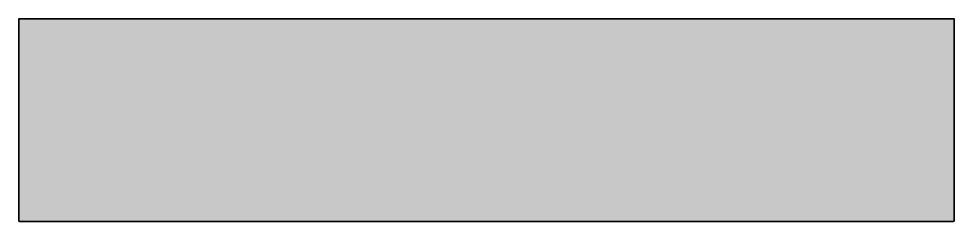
# Model space of a CAD drawing. Header units: millimetres. Extents: x 0 to 2864, y -783 to 509.
# Drawn here: x 33 to 1833, y -783 to -393 of the extents above; entities that cross this region are included whole.
import ezdxf

# ---------------------------------------------------------------- set-up
doc = ezdxf.new("R2010")
doc.units = ezdxf.units.MM
doc.layers.add('Blocks', color=7, linetype='Continuous')
doc.layers.add('Blocks$Fill', color=7, linetype='Continuous', true_color=0xffffff)
doc.layers.add('Blocks$Inner', color=7, linetype='Continuous', lineweight=25, true_color=0x007f00)
doc.layers.add('Blocks$Outline', color=7, linetype='Continuous', lineweight=35, true_color=0xff3f3f)

# ---------------------------------------------------------------- blocks, each defined once
blk = doc.blocks.new('Colour Floor Cabinet L Top')
at = {"layer": 'Blocks$Fill'}
blk.add_hatch(color=256, dxfattribs=at).paths.add_polyline_path([(1892.5, -208.3), (1892.4, -208.3), (95.4, -208.3), (95.4, -208.3), (95.3, -208.2), (95.3, -208.2), (95.2, -208.2), (95.2, -208.2), (95.1, -208.2), (95.1, -208.2), (95, -208.2), (95, -208.2), (94.9, -208.2), (94.9, -208.1), (94.8, -208.1), (94.8, -208.1), (94.7, -208.1), (94.7, -208.1), (94.7, -208), (94.6, -208), (94.6, -208), (94.5, -207.9), (94.5, -207.9), (94.4, -207.9), (94.4, -207.8), (94.4, -207.8), (94.3, -207.8), (94.3, -207.7), (94.3, -207.7), (94.2, -207.7), (94.2, -207.6), (94.2, -207.6), (94.2, -207.5), (94.1, -207.5), (94.1, -207.4), (94.1, -207.4), (94.1, -207.3), (94, -207.3), (94, -207.3), (94, -207.2), (94, -207.2), (94, -207.1), (94, -207.1), (94, -207), (93.9, -207), (93.9, -206.9), (93.9, -206.9), (93.9, -206.8), (93.9, -206.8), (93.9, 180.2), (93.9, 180.3), (93.9, 180.4), (93.9, 180.4), (93.9, 180.5), (94, 180.5), (94, 180.6), (94, 180.6), (94, 180.7), (94, 180.7), (94, 180.8), (94, 180.8), (94.1, 180.8), (94.1, 180.9), (94.1, 180.9), (94.1, 181), (94.2, 181), (94.2, 181.1), (94.2, 181.1), (94.2, 181.2), (94.3, 181.2), (94.3, 181.2), (94.3, 181.3), (94.4, 181.3), (94.4, 181.3), (94.4, 181.4), (94.5, 181.4), (94.5, 181.4), (94.6, 181.5), (94.6, 181.5), (94.7, 181.5), (94.7, 181.6), (94.7, 181.6), (94.8, 181.6), (94.8, 181.6), (94.9, 181.6), (94.9, 181.7), (95, 181.7), (95, 181.7), (95.1, 181.7), (95.1, 181.7), (95.2, 181.7), (95.2, 181.7), (95.3, 181.7), (95.3, 181.7), (95.4, 181.7), (95.4, 181.7), (1892.4, 181.7), (1892.5, 181.7), (1892.5, 181.7), (1892.6, 181.7), (1892.6, 181.7), (1892.7, 181.7), (1892.7, 181.7), (1892.8, 181.7), (1892.8, 181.7), (1892.9, 181.7), (1892.9, 181.7), (1893, 181.6), (1893, 181.6), (1893.1, 181.6), (1893.1, 181.6), (1893.2, 181.6), (1893.2, 181.5), (1893.3, 181.5), (1893.3, 181.5), (1893.3, 181.4), (1893.4, 181.4), (1893.4, 181.4), (1893.5, 181.3), (1893.5, 181.3), (1893.5, 181.3), (1893.6, 181.2), (1893.6, 181.2), (1893.6, 181.2), (1893.7, 181.1), (1893.7, 181.1), (1893.7, 181), (1893.7, 181), (1893.8, 180.9), (1893.8, 180.9), (1893.8, 180.8), (1893.8, 180.8), (1893.8, 180.8), (1893.9, 180.7), (1893.9, 180.7), (1893.9, 180.6), (1893.9, 180.6), (1893.9, 180.5), (1893.9, 180.5), (1893.9, 180.4), (1893.9, 180.4), (1893.9, 180.3), (1893.9, 180.2), (1893.9, -206.8), (1893.9, -206.8), (1893.9, -206.9), (1893.9, -206.9), (1893.9, -207), (1893.9, -207), (1893.9, -207.1), (1893.9, -207.1), (1893.9, -207.2), (1893.9, -207.2), (1893.8, -207.3), (1893.8, -207.3), (1893.8, -207.3), (1893.8, -207.4), (1893.8, -207.4), (1893.7, -207.5), (1893.7, -207.5), (1893.7, -207.6), (1893.7, -207.6), (1893.6, -207.7), (1893.6, -207.7), (1893.6, -207.7), (1893.5, -207.8), (1893.5, -207.8), (1893.5, -207.8), (1893.4, -207.9), (1893.4, -207.9), (1893.3, -207.9), (1893.3, -208), (1893.3, -208), (1893.2, -208), (1893.2, -208.1), (1893.1, -208.1), (1893.1, -208.1), (1893, -208.1), (1893, -208.1), (1892.9, -208.2), (1892.9, -208.2), (1892.8, -208.2), (1892.8, -208.2), (1892.7, -208.2), (1892.7, -208.2), (1892.6, -208.2), (1892.6, -208.2), (1892.5, -208.2)], flags=0)
at = {"layer": 'Blocks$Inner'}
blk.add_lwpolyline([(1892.5, -208.3), (1892.4, -208.3), (95.4, -208.3), (95.4, -208.3), (95.3, -208.2), (95.3, -208.2), (95.2, -208.2), (95.2, -208.2), (95.1, -208.2), (95.1, -208.2), (95, -208.2), (95, -208.2), (94.9, -208.2), (94.9, -208.1), (94.8, -208.1), (94.8, -208.1), (94.7, -208.1), (94.7, -208.1), (94.7, -208), (94.6, -208), (94.6, -208), (94.5, -207.9), (94.5, -207.9), (94.4, -207.9), (94.4, -207.8), (94.4, -207.8), (94.3, -207.8), (94.3, -207.7), (94.3, -207.7), (94.2, -207.7), (94.2, -207.6), (94.2, -207.6), (94.2, -207.5), (94.1, -207.5), (94.1, -207.4), (94.1, -207.4), (94.1, -207.3), (94, -207.3), (94, -207.3), (94, -207.2), (94, -207.2), (94, -207.1), (94, -207.1), (94, -207), (93.9, -207), (93.9, -206.9), (93.9, -206.9), (93.9, -206.8), (93.9, -206.8), (93.9, 180.2), (93.9, 180.3), (93.9, 180.4), (93.9, 180.4), (93.9, 180.5), (94, 180.5), (94, 180.6), (94, 180.6), (94, 180.7), (94, 180.7), (94, 180.8), (94, 180.8), (94.1, 180.8), (94.1, 180.9), (94.1, 180.9), (94.1, 181), (94.2, 181), (94.2, 181.1), (94.2, 181.1), (94.2, 181.2), (94.3, 181.2), (94.3, 181.2), (94.3, 181.3), (94.4, 181.3), (94.4, 181.3), (94.4, 181.4), (94.5, 181.4), (94.5, 181.4), (94.6, 181.5), (94.6, 181.5), (94.7, 181.5), (94.7, 181.6), (94.7, 181.6), (94.8, 181.6), (94.8, 181.6), (94.9, 181.6), (94.9, 181.7), (95, 181.7), (95, 181.7), (95.1, 181.7), (95.1, 181.7), (95.2, 181.7), (95.2, 181.7), (95.3, 181.7), (95.3, 181.7), (95.4, 181.7), (95.4, 181.7), (1892.4, 181.7), (1892.5, 181.7), (1892.5, 181.7), (1892.6, 181.7), (1892.6, 181.7), (1892.7, 181.7), (1892.7, 181.7), (1892.8, 181.7), (1892.8, 181.7), (1892.9, 181.7), (1892.9, 181.7), (1893, 181.6), (1893, 181.6), (1893.1, 181.6), (1893.1, 181.6), (1893.2, 181.6), (1893.2, 181.5), (1893.3, 181.5), (1893.3, 181.5), (1893.3, 181.4), (1893.4, 181.4), (1893.4, 181.4), (1893.5, 181.3), (1893.5, 181.3), (1893.5, 181.3), (1893.6, 181.2), (1893.6, 181.2), (1893.6, 181.2), (1893.7, 181.1), (1893.7, 181.1), (1893.7, 181), (1893.7, 181), (1893.8, 180.9), (1893.8, 180.9), (1893.8, 180.8), (1893.8, 180.8), (1893.8, 180.8), (1893.9, 180.7), (1893.9, 180.7), (1893.9, 180.6), (1893.9, 180.6), (1893.9, 180.5), (1893.9, 180.5), (1893.9, 180.4), (1893.9, 180.4), (1893.9, 180.3), (1893.9, 180.2), (1893.9, -206.8), (1893.9, -206.8), (1893.9, -206.9), (1893.9, -206.9), (1893.9, -207), (1893.9, -207), (1893.9, -207.1), (1893.9, -207.1), (1893.9, -207.2), (1893.9, -207.2), (1893.8, -207.3), (1893.8, -207.3), (1893.8, -207.3), (1893.8, -207.4), (1893.8, -207.4), (1893.7, -207.5), (1893.7, -207.5), (1893.7, -207.6), (1893.7, -207.6), (1893.6, -207.7), (1893.6, -207.7), (1893.6, -207.7), (1893.5, -207.8), (1893.5, -207.8), (1893.5, -207.8), (1893.4, -207.9), (1893.4, -207.9), (1893.3, -207.9), (1893.3, -208), (1893.3, -208), (1893.2, -208), (1893.2, -208.1), (1893.1, -208.1), (1893.1, -208.1), (1893, -208.1), (1893, -208.1), (1892.9, -208.2), (1892.9, -208.2), (1892.8, -208.2), (1892.8, -208.2), (1892.7, -208.2), (1892.7, -208.2), (1892.6, -208.2), (1892.6, -208.2), (1892.5, -208.2)], close=True, dxfattribs=at)
at = {"layer": 'Blocks$Outline'}
blk.add_lwpolyline([(1892.5, -208.3), (1892.4, -208.3), (95.4, -208.3), (95.4, -208.3), (95.3, -208.2), (95.3, -208.2), (95.2, -208.2), (95.2, -208.2), (95.1, -208.2), (95.1, -208.2), (95, -208.2), (95, -208.2), (94.9, -208.2), (94.9, -208.1), (94.8, -208.1), (94.8, -208.1), (94.7, -208.1), (94.7, -208.1), (94.7, -208), (94.6, -208), (94.6, -208), (94.5, -207.9), (94.5, -207.9), (94.4, -207.9), (94.4, -207.8), (94.4, -207.8), (94.3, -207.8), (94.3, -207.7), (94.3, -207.7), (94.2, -207.7), (94.2, -207.6), (94.2, -207.6), (94.2, -207.5), (94.1, -207.5), (94.1, -207.4), (94.1, -207.4), (94.1, -207.3), (94, -207.3), (94, -207.3), (94, -207.2), (94, -207.2), (94, -207.1), (94, -207.1), (94, -207), (93.9, -207), (93.9, -206.9), (93.9, -206.9), (93.9, -206.8), (93.9, -206.8), (93.9, 180.2), (93.9, 180.3), (93.9, 180.4), (93.9, 180.4), (93.9, 180.5), (94, 180.5), (94, 180.6), (94, 180.6), (94, 180.7), (94, 180.7), (94, 180.8), (94, 180.8), (94.1, 180.8), (94.1, 180.9), (94.1, 180.9), (94.1, 181), (94.2, 181), (94.2, 181.1), (94.2, 181.1), (94.2, 181.2), (94.3, 181.2), (94.3, 181.2), (94.3, 181.3), (94.4, 181.3), (94.4, 181.3), (94.4, 181.4), (94.5, 181.4), (94.5, 181.4), (94.6, 181.5), (94.6, 181.5), (94.7, 181.5), (94.7, 181.6), (94.7, 181.6), (94.8, 181.6), (94.8, 181.6), (94.9, 181.6), (94.9, 181.7), (95, 181.7), (95, 181.7), (95.1, 181.7), (95.1, 181.7), (95.2, 181.7), (95.2, 181.7), (95.3, 181.7), (95.3, 181.7), (95.4, 181.7), (95.4, 181.7), (1892.4, 181.7), (1892.5, 181.7), (1892.5, 181.7), (1892.6, 181.7), (1892.6, 181.7), (1892.7, 181.7), (1892.7, 181.7), (1892.8, 181.7), (1892.8, 181.7), (1892.9, 181.7), (1892.9, 181.7), (1893, 181.6), (1893, 181.6), (1893.1, 181.6), (1893.1, 181.6), (1893.2, 181.6), (1893.2, 181.5), (1893.3, 181.5), (1893.3, 181.5), (1893.3, 181.4), (1893.4, 181.4), (1893.4, 181.4), (1893.5, 181.3), (1893.5, 181.3), (1893.5, 181.3), (1893.6, 181.2), (1893.6, 181.2), (1893.6, 181.2), (1893.7, 181.1), (1893.7, 181.1), (1893.7, 181), (1893.7, 181), (1893.8, 180.9), (1893.8, 180.9), (1893.8, 180.8), (1893.8, 180.8), (1893.8, 180.8), (1893.9, 180.7), (1893.9, 180.7), (1893.9, 180.6), (1893.9, 180.6), (1893.9, 180.5), (1893.9, 180.5), (1893.9, 180.4), (1893.9, 180.4), (1893.9, 180.3), (1893.9, 180.2), (1893.9, -206.8), (1893.9, -206.8), (1893.9, -206.9), (1893.9, -206.9), (1893.9, -207), (1893.9, -207), (1893.9, -207.1), (1893.9, -207.1), (1893.9, -207.2), (1893.9, -207.2), (1893.8, -207.3), (1893.8, -207.3), (1893.8, -207.3), (1893.8, -207.4), (1893.8, -207.4), (1893.7, -207.5), (1893.7, -207.5), (1893.7, -207.6), (1893.7, -207.6), (1893.6, -207.7), (1893.6, -207.7), (1893.6, -207.7), (1893.5, -207.8), (1893.5, -207.8), (1893.5, -207.8), (1893.4, -207.9), (1893.4, -207.9), (1893.3, -207.9), (1893.3, -208), (1893.3, -208), (1893.2, -208), (1893.2, -208.1), (1893.1, -208.1), (1893.1, -208.1), (1893, -208.1), (1893, -208.1), (1892.9, -208.2), (1892.9, -208.2), (1892.8, -208.2), (1892.8, -208.2), (1892.7, -208.2), (1892.7, -208.2), (1892.6, -208.2), (1892.6, -208.2), (1892.5, -208.2)], close=True, dxfattribs=at)

msp = doc.modelspace()

# ---------------------------------------------------------------- block references
at = {"layer": 'Blocks'}
msp.add_blockref('Colour Floor Cabinet L Top', (-61.4, -575), dxfattribs=at)

doc.saveas('drawing.dxf')
